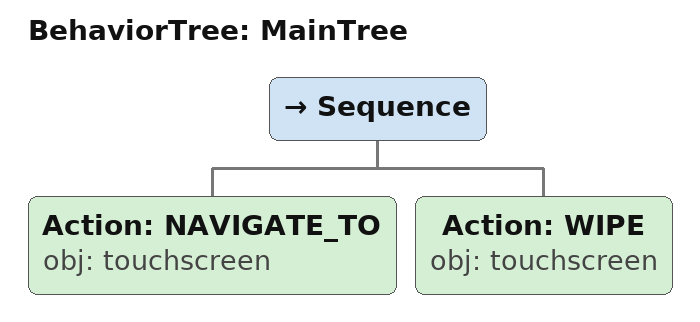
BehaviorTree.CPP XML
<root main_tree_to_execute="MainTree">
  <BehaviorTree ID="MainTree">
    <Sequence>
      <!-- Navigate to touchscreen -->
      <Action ID="NAVIGATE_TO" obj="touchscreen"/>
      <!-- Swipe horizontally on touchscreen -->
      <Action ID="WIPE" obj="touchscreen"/>
    </Sequence>
  </BehaviorTree>
</root>
